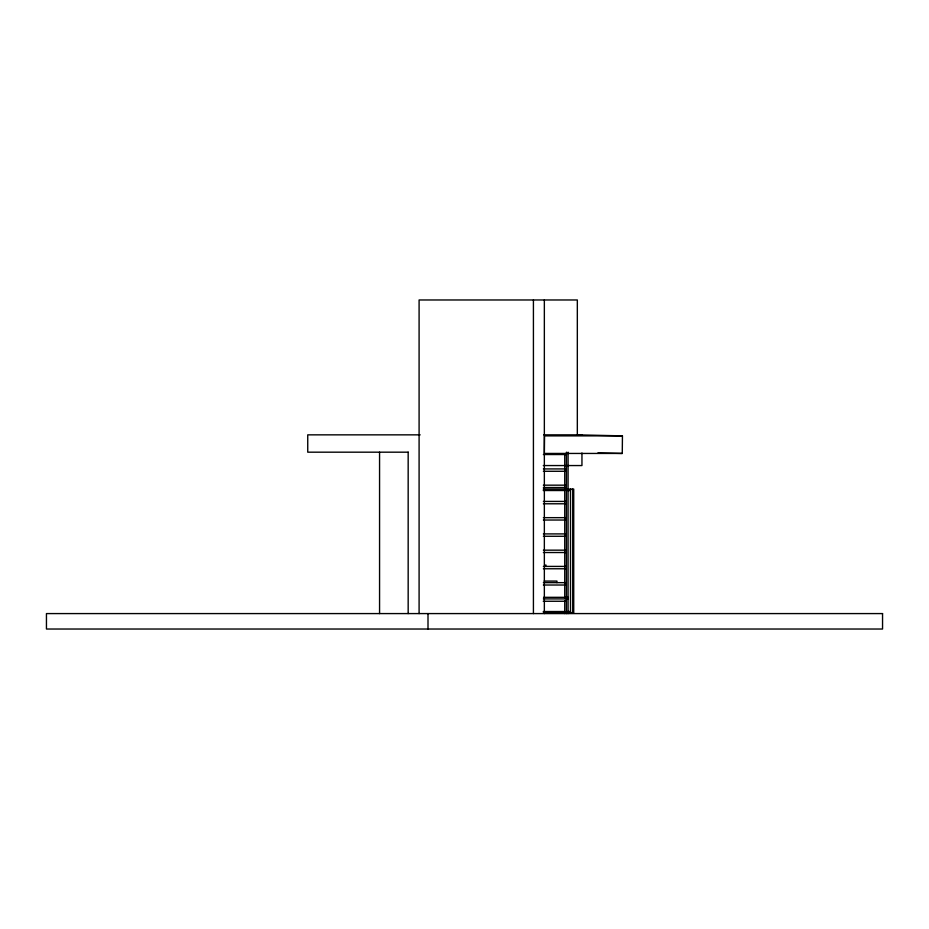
<?xml version="1.0" encoding="UTF-8"?>
<svg xmlns="http://www.w3.org/2000/svg" width="929" height="929" viewBox="0 0 929 929"><rect width="100%" height="100%" fill="white"/><g stroke="black" fill="none" stroke-linecap="round" stroke-linejoin="round"><path stroke-width="1.39" d="M622.442 435.875L544.51 435.875L544.324 453.445L622.267 453.445L622.442 435.875L577.327 434.853L577.327 299.974L419.095 299.974L419.095 613.581M420.163 434.853L307.743 434.853L307.743 452.179L408.261 452.179M543.604 434.853L581.949 434.853M543.384 454.536L566.411 454.536M543.314 465.557L581.949 465.557L581.949 452.992M543.384 468.924L566.411 468.924M543.384 471.282L566.411 471.282M543.384 485.17L566.411 485.17M543.384 487.528L566.411 487.528M543.256 489.107L573.727 489.107L573.727 612.943L567.631 612.943M543.256 490.524L564.762 490.524M567.631 490.524L570.499 490.524M543.384 501.416L566.411 501.416M543.384 503.785L566.411 503.785M543.384 517.662L566.411 517.662M543.384 520.031L566.411 520.031M543.384 533.908L566.411 533.908M543.384 536.277L566.411 536.277M543.384 550.165L566.411 550.165M543.384 552.523L566.411 552.523M543.384 566.411L566.411 566.411M543.384 568.769L566.411 568.769M544.15 581.078L556.947 581.078L556.947 582.657M543.384 582.657L566.411 582.657M543.384 585.015L566.411 585.015M543.546 597.324L568.083 597.324M543.384 598.903L568.083 598.903M543.256 601.26L566.411 601.26M543.256 611.526L564.762 611.526M567.631 611.526L570.499 611.526M543.256 612.943L564.762 612.943M597.928 452.887L622.267 453.445M572.728 489.107L572.728 612.943M570.499 489.107L570.499 612.943M568.083 452.179L568.083 613.581M566.411 452.179L566.411 613.581M564.739 453.619L564.739 597.73M564.739 600.61L564.739 613.581M545.811 564.832L545.811 566.411M544.348 299.974L544.348 613.581M533.42 299.974L533.42 613.581M428.002 613.581L428.002 629.026M408.168 452.179L408.168 613.581M379.566 452.179L379.566 613.581M882.55 613.581L46.45 613.581L46.45 629.026L882.55 629.026L882.55 613.581"/></g></svg>
